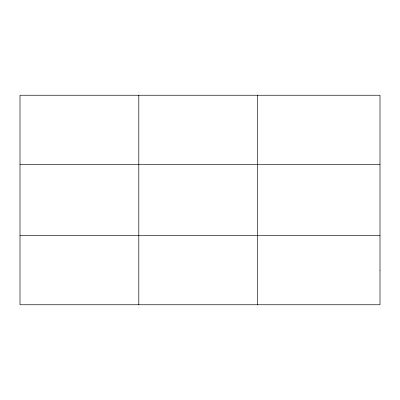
<?xml version="1.0" encoding="UTF-8"?>
<svg xmlns="http://www.w3.org/2000/svg" width="400" height="400" viewBox="0 0 400 400"><rect width="100%" height="100%" fill="white"/><g stroke="black" fill="none" stroke-linecap="round" stroke-linejoin="round"><path stroke-width="0.6" d="M138.8 304.755L138.8 95.245M257.6 304.755L257.6 95.245M20 164.385L380 164.385M20 235.615L380 235.615M380 270.185L380 304.755L20 304.755L20 95.245L380 95.245L380 270.185"/></g></svg>
